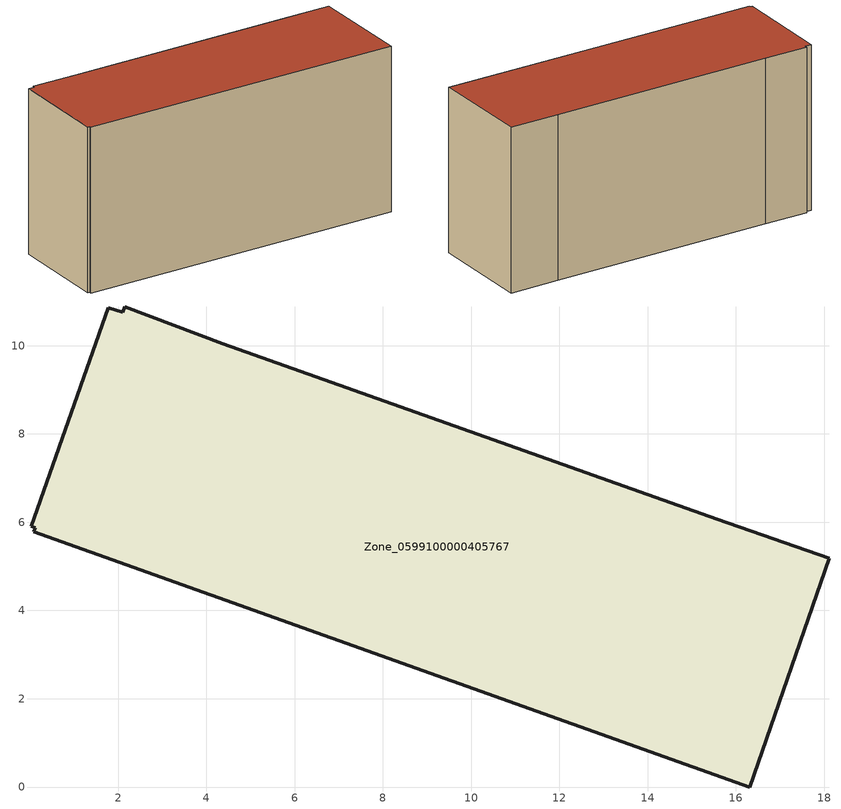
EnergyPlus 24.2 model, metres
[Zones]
Zone_0599100000405767
 floor ground (C_G): 1.78,10.86 2.1,10.75 2.15,10.88 4.37,10.04 15.57,6.07 18.12,5.19 16.32,0 0.09,5.79 0.13,5.88 0.03,5.91 z0.41
 wall outside (C_F): 16.32,0 18.12,5.19 15.57,6.07 4.37,10.04 2.15,10.88 2.1,10.75 1.78,10.86 0.03,5.91 0.13,5.88 0.09,5.79 16.32,0 z0.41:9.21
 roof outside (C_R): 2.1,10.75 1.78,10.86 0.03,5.91 0.13,5.88 0.09,5.79 16.32,0 18.12,5.19 15.57,6.07 4.37,10.04 2.15,10.88 z9.21
[BUILDING]
Pand.0599100000405767: North Axis=0; Terrain=City; Loads Convergence Tolerance Value=0.04; Temperature Convergence Tolerance Value=0.4; Solar Distribution=FullExterior; Maximum Number of Warmup Days=25; Minimum Number of Warmup Days=1
[Site:Location]
Rotterdam.The.Hague.AP_ZH_NLD Design_Conditions: Latitude=51.96; Longitude=4.45; Time Zone=1; Elevation=-4.5
[SITE:GROUNDTEMPERATURE:BUILDINGSURFACE]
18, 18, 18, 18, 18, 18, 18, 18, 18, 18, 18, 18
[MATERIAL] Thermal Absorptance=0.9; Solar Absorptance=0.7; Visible Absorptance=0.7
Name | Roughness | Thickness | Conductivity | Density | Specific Heat
G.TC.1992-2005 | MediumSmooth | 0.15 | 0.06 | 540 | 1210
F.TC.1992-2005 | Rough | 0.3 | 0.12 | 1920 | 840
R.TC.1992-2005 | MediumRough | 0.2 | 0.08 | 1500 | 1000
[CONSTRUCTION]
C_G: G.TC.1992-2005
C_F: F.TC.1992-2005
C_R: R.TC.1992-2005
[ZONE]
Zone_0599100000405767: Type=1; Multiplier=1; Ceiling Height=Autocalculate; Volume=Autocalculate; Floor Area=autocalculate; Part of Total Floor Area=Yes
[ZONEINFILTRATION:DESIGNFLOWRATE]
Infil_Zone_0599100000405767: Zone or ZoneList or Space or SpaceList=Zone_0599100000405767; Schedule=AlwaysOn; Design Flow Rate Calculation Method=Flow/Area; Flow Rate per Floor Area=0.0015; Constant Term Coefficient=1; Temperature Term Coefficient=0; Velocity Term Coefficient=0; Velocity Squared Term Coefficient=0
[HVACTEMPLATE:ZONE:IDEALLOADSAIRSYSTEM]
Zone_0599100000405767: Maximum Heating Supply Air Temperature=50; Minimum Cooling Supply Air Temperature=13; Maximum Heating Supply Air Humidity Ratio=0.0156; Minimum Cooling Supply Air Humidity Ratio=0.0077; Heating Limit=NoLimit; Cooling Limit=NoLimit; Dehumidification Control Type=ConstantSensibleHeatRatio; Cooling Sensible Heat Ratio=0.7; Dehumidification Setpoint=60; Humidification Control Type=None; Humidification Setpoint=30; Outdoor Air Method=None; Outdoor Air Flow Rate per Person=0.00944; Outdoor Air Flow Rate per Zone Floor Area=0; Outdoor Air Flow Rate per Zone=0; Demand Controlled Ventilation Type=None; Outdoor Air Economizer Type=NoEconomizer; Heat Recovery Type=None; Sensible Heat Recovery Effectiveness=0.7; Latent Heat Recovery Effectiveness=0.65
[ZONECONTROL:THERMOSTAT]
ThermostatControl_Zone_0599100000405767: Zone or ZoneList=Zone_0599100000405767; Control Type Schedule=DualSetpointControlType; Control 1=Thermostat_Zone_0599100000405767; Temperature Difference Between Cutout And Setpoint=0
[THERMOSTATSETPOINT:DUALSETPOINT]
Thermostat_Zone_0599100000405767: Heating Setpoint Temperature Schedule=HeatingSetpoint_Zone_0599100000405767; Cooling Setpoint Temperature Schedule=CoolingSetpoint_Zone_0599100000405767
[SCHEDULE:COMPACT]
HeatingSetpoint_Zone_0599100000405767: Through: 12/31, For: AllDays, Until: 24:00, 21
CoolingSetpoint_Zone_0599100000405767: Through: 12/31, For: AllDays, Until: 24:00, 24
DualSetpointControlType: Through: 12/31, For: AllDays, Until: 24:00, 4
AlwaysOn: Through: 12/31, For: AllDays, Until: 24:00, 1
